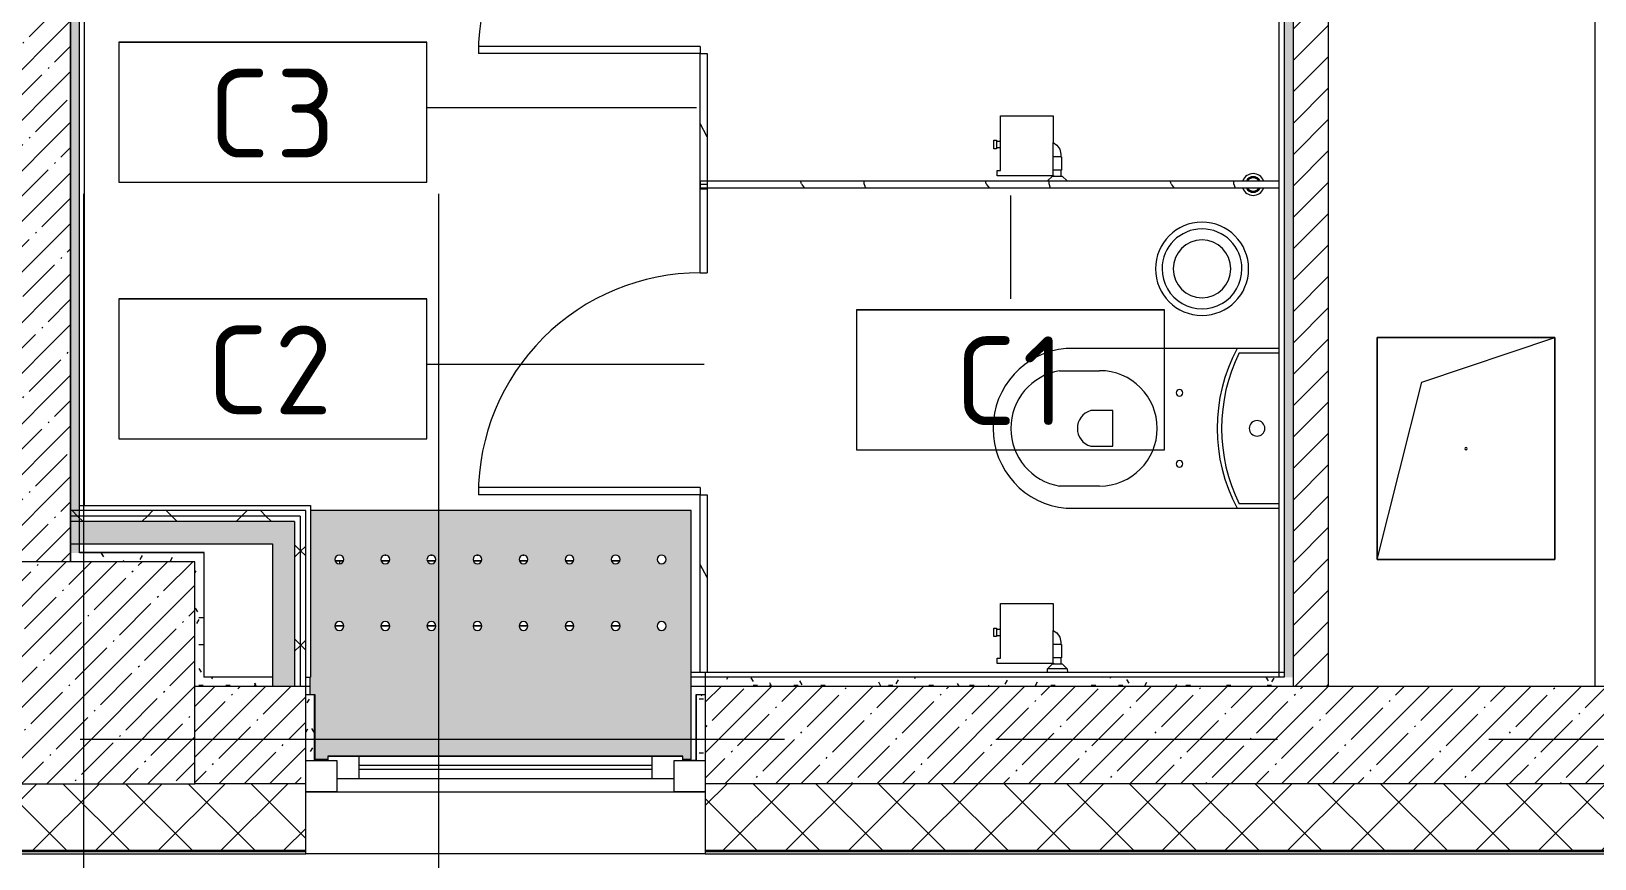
# Model space of a CAD drawing. Header units: millimetres. Extents: x 35840 to 252964, y -8553 to 29000.
# Drawn here: x 65541 to 69065, y -269 to 1595 of the extents above; entities that cross this region are included whole.
import ezdxf

# ---------------------------------------------------------------- set-up
doc = ezdxf.new("R2010")
doc.units = ezdxf.units.MM
doc.linetypes.add('Осевая', pattern=[3175, 635, -476.25, 1587.5, -476.25])
for name, color, linetype, lineweight in [('A-DETL-GENF', 7, 'Continuous', 9), ('A-DOOR', 7, 'Continuous', 9), ('A-GENM', 7, 'Continuous', 9), ('A-GENM-IDEN', 7, 'Continuous', 9), ('A-GLAZ', 7, 'Continuous', 9), ('A-GLAZ-1', 7, 'Continuous', 13), ('A-WALL', 7, 'Continuous', 9), ('I-WALL', 7, 'Continuous', 9), ('P-SANR-FIXT-2', 7, 'Continuous', 13), ('S-COLS', 7, 'Continuous', 9), ('Знаки', 7, 'Continuous', 9), ('Оси', 7, 'Continuous', 9), ('Оси-2', 7, 'Осевая', 9)]:
    doc.layers.add(name, color=color, linetype=linetype, lineweight=lineweight)
for name, color, linetype, lineweight, true_color in [('A-DOOR-1', 7, 'Continuous', 9, 0xc0c0c0), ('A-WALL-1', 9, 'Continuous', 9, 0x808080), ('A-WALL-FNSH-1', 9, 'Continuous', 9, 0x808080), ('M-EQPM-1', 7, 'Continuous', 9, 0xb2b2b2), ('P-SANR-FIXT-1', 9, 'Continuous', 13, 0x808080)]:
    doc.layers.add(name, color=color, linetype=linetype, lineweight=lineweight, true_color=true_color)
doc.styles.add('GOST Common', font='GOST_Common.ttf', dxfattribs={"height": 200})
pattern_1 = [(45, (600, 0), (-57.02463, 57.02463), []), (45, (657.025, 0), (-57.02463, 57.02463), [100.806, -20.161, 3.353, -16.808])]
pattern_2 = [(18.435, (-1240, 66348.71), (832.99954, 416.50086), [158.05, -1159.038]), (49.399, (-1090.06, 66398.69), (2082.486787, 2499.010644), [76.799, -3763.143]), (46.848, (-1040.08, 66040.5), (5830.957739, 6247.5402574), [182.691, -8951.868]), (19.983, (-915.13, 66173.78), (3332.002656, 1249.49393), [97.5, -4777.508]), (0, (-1240, 66207.1), (416.5, 416.5), [83.3, -333.2]), (28.443, (-1156.7, 66207.1), (-5414.4962996, -2915.5071394), [227.365, -11140.87]), (354.289, (-956.78, 66315.39), (-3748.496867, 416.5263), [83.716, -4102.058]), (39.806, (-873.48, 66307.06), (-2082.48651, -1666.01521), [65.059, -3187.91])]
pattern_3 = [(0, (600, 0), (121.92, 30.48), [10.058, -81.382, 10.058, -81.382, -487.68]), (0, (600, 0), (121.92, 30.48), [-182.88, 10.058, -172.822, 10.058, -81.382, -213.36]), (0, (600, 0), (121.92, 30.48), [-457.2, 10.058, -50.902, 10.058, -142.342]), (120, (645.72, 15.24), (-87.356454, 90.345817), [10.058, -81.382, 10.058, -81.382, -487.68]), (120, (645.72, 15.24), (-87.356454, 90.345817), [-182.88, 10.058, -172.822, 10.058, -81.382, -213.36]), (120, (645.72, 15.24), (-87.356454, 90.345817), [-457.2, 10.058, -50.902, 10.058, -142.342]), (240, (660.96, 76.2), (-34.563546, -120.825817), [10.058, -81.382, 10.058, -81.382, -487.68]), (240, (660.96, 76.2), (-34.563546, -120.825817), [-182.88, 10.058, -172.822, 10.058, -81.382, -213.36]), (240, (660.96, 76.2), (-34.563546, -120.825817), [-457.2, 10.058, -50.902, 10.058, -142.342])]
pattern_4 = [(45, (600, 0), (-106.06602, 106.06602), []), (135, (600, 0), (-106.06602, -106.06602), [])]

# ---------------------------------------------------------------- blocks, each defined once
blk = doc.blocks.new('BSC_Колонна _Прямоугольная - 500х500-V10-План расстановки мебели и оборудования 1 этажа в осях 12-23')
at = {"layer": 'S-COLS'}
h = blk.add_hatch(dxfattribs=at)
h.set_pattern_fill('FP_12', color=256, style=0, pattern_type=2)
h.set_pattern_definition([(45, (-65060, -150), (-57.02463, 57.02463), []), (45, (-65002.975, -150), (-57.02463, 57.02463), [100.806, -20.161, 3.353, -16.808])])
h.paths.add_polyline_path([(-250, -250), (250, -250), (250, 250), (-250, 250), (-250, 56.4)])
for p, q in [((250, 250), (-250, 250)), ((-250, 250), (-250, -250)), ((250, -250), (250, 250)), ((-250, -250), (250, -250))]:
    blk.add_line(p, q, dxfattribs=at)
blk = doc.blocks.new('120_Окно_СКБ_1Ст - 120_Окно_СКБ_1Ст 900х2500_h_-V26-План расстановки мебели и оборудования 1 этажа в осях 12-23')
at = {"layer": 'A-GLAZ'}
for p, q in [((450, -57), (-450, -57)), ((-430, -127), (-400, -127)), ((-330, -107), (330, -107)), ((330, -117), (-330, -117)), ((400, -127), (430, -127))]:
    blk.add_line(p, q, dxfattribs=at)
at = {"layer": 'A-GLAZ-1'}
for p, q in [((-450, -127), (-450, -57)), ((-450, -57), (-380, -57)), ((-380, -57), (-380, -127)), ((380, -127), (380, -57)), ((380, -57), (450, -57)), ((450, -57), (450, -127)), ((380, -87), (-380, -87)), ((-380, -87), (-380, -127)), ((-330, -137), (-330, -87)), ((330, -137), (330, -87)), ((380, -127), (380, -87)), ((-380, -127), (-450, -127)), ((-380, -127), (-400, -127)), ((-400, -127), (-400, -137)), ((-400, -137), (400, -137)), ((400, -137), (-400, -137)), ((450, -127), (380, -127)), ((400, -127), (380, -127)), ((400, -137), (400, -127))]:
    blk.add_line(p, q, dxfattribs=at)
blk = doc.blocks.new('131_Сантехническая перегородка_Дверь - СД-1-30819167-План расстановки мебели и оборудования 1 этажа в осях 12-23')
at = {"layer": 'A-DOOR'}
h = blk.add_hatch(dxfattribs=at)
h.set_pattern_fill('FP_68', color=256, style=0, pattern_type=2)
h.set_pattern_definition(pattern_2)
h.paths.add_polyline_path([(805.2, -8), (1110.4, -8), (1110.4, 8), (805.2, 8)])
at = {"layer": 'A-GENM'}
h = blk.add_hatch(dxfattribs=at)
h.set_pattern_fill('FP_68', color=256, style=0, pattern_type=2)
h.set_pattern_definition(pattern_2)
h.paths.add_polyline_path([(0, -8), (305.2, -8), (305.2, 8), (0, 8)])
at = {"layer": 'A-DOOR-1'}
for p, q in [((321.2, 508), (305.2, 508)), ((305.2, 8), (305.2, 508)), ((321.2, 8), (321.2, 508)), ((321.2, 8), (305.2, 8))]:
    blk.add_line(p, q, dxfattribs=at)
blk.add_arc((305.2, 8), 500, 360, 90, dxfattribs=at)
at = {"layer": 'A-GENM'}
for p, q in [((0, 8), (305.2, 8)), ((0, 8), (0, -8)), ((305.2, 8), (305.2, -8)), ((805.2, 8), (1110.4, 8)), ((805.2, 8), (805.2, -8)), ((1110.4, 8), (1110.4, -8)), ((305.2, -8), (0, -8)), ((1110.4, -8), (805.2, -8))]:
    blk.add_line(p, q, dxfattribs=at)
blk = doc.blocks.new('131_Сантехническая перегородка - СП-4-29831414-План расстановки мебели и оборудования 1 этажа в осях 12-23')
at = {"layer": 'A-GENM'}
h = blk.add_hatch(dxfattribs=at)
h.set_pattern_fill('FP_70', color=256, style=0, pattern_type=2)
h.set_pattern_definition([(288.435, (67671.23, 1250), (416.50086, -832.99954), [158.051, -1159.038]), (319.399, (67721.21, 1100.06), (2499.010644, -2082.486787), [76.799, -3763.143]), (316.848, (67363.02, 1050.08), (6247.5402574, -5830.957739), [182.691, -8951.868]), (289.983, (67496.3, 925.13), (1249.49393, -3332.002656), [97.5, -4777.508]), (270, (67529.6, 1250), (416.5, -416.5), [83.3, -333.2]), (298.443, (67529.62, 1166.7), (-2915.5071394, 5414.4962996), [227.365, -11140.87]), (264.289, (67637.91, 966.78), (416.5263, 3748.496867), [83.716, -4102.058]), (309.806, (67629.58, 883.48), (-1666.01521, 2082.48651), [65.059, -3187.91])])
h.paths.add_polyline_path([(1330, 8), (25.5, 8), (25.5, -8), (1330, -8)])
for p, q in [((25.5, 8), (1330, 8)), ((1330, 8), (1330, -8)), ((1330, -8), (25.5, -8))]:
    blk.add_line(p, q, dxfattribs=at)
at = {"layer": 'A-GENM', "flags": 128}
for points in [[(97, 8), (96.7, 8.5), (96.3, 9), (95.9, 9.5), (95.5, 9.9), (95.1, 10.4), (94.7, 10.8), (94.3, 11.2), (93.8, 11.6), (93.3, 12), (92.9, 12.3), (92.4, 12.7), (91.8, 13), (91.3, 13.3), (90.8, 13.6), (90.2, 13.8), (89.7, 14), (89.1, 14.3), (88.5, 14.4), (88, 14.6), (87.4, 14.7), (86.8, 14.9), (86.2, 14.9), (85.6, 15), (85, 15.1), (84.4, 15.1), (83.8, 15.1), (83.2, 15), (82.6, 15), (82, 14.9), (81.4, 14.8), (80.8, 14.7), (80.2, 14.5), (79.6, 14.4), (79.1, 14.2), (78.5, 13.9), (77.9, 13.7), (77.4, 13.4), (76.9, 13.2), (76.4, 12.9), (75.8, 12.5), (75.3, 12.2), (74.9, 11.8), (74.4, 11.4), (74, 11), (73.5, 10.6), (73.1, 10.2), (72.7, 9.7), (72.3, 9.3), (72, 8.8), (71.6, 8.3), (71.4, 8)], [(71.4, -8), (71.8, -8.5), (72.1, -9), (72.5, -9.5), (72.9, -9.9), (73.3, -10.4), (73.7, -10.8), (74.1, -11.2), (74.6, -11.6), (75.1, -12), (75.6, -12.3), (76.1, -12.7), (76.6, -13), (77.1, -13.3), (77.6, -13.6), (78.2, -13.8), (78.7, -14), (79.3, -14.3), (79.9, -14.4), (80.5, -14.6), (81.1, -14.7), (81.6, -14.9), (82.2, -14.9), (82.8, -15), (83.4, -15.1), (84, -15.1), (84.6, -15.1), (85.2, -15), (85.8, -15), (86.4, -14.9), (87, -14.8), (87.6, -14.7), (88.2, -14.5), (88.8, -14.4), (89.4, -14.2), (89.9, -13.9), (90.5, -13.7), (91, -13.4), (91.6, -13.2), (92.1, -12.9), (92.6, -12.5), (93.1, -12.2), (93.6, -11.8), (94, -11.4), (94.5, -11), (94.9, -10.6), (95.3, -10.2), (95.7, -9.7), (96.1, -9.3), (96.5, -8.8), (96.8, -8.3), (97, -8)]]:
    blk.add_lwpolyline(points, dxfattribs=at)
at = {"layer": 'A-GENM'}
for radius, start, end in [(24.6, 19.9113, 160.0887), (17.6, 28.9731, 151.0269), (15.1, 78.8699, 146.2189), (15.1, 33.7811, 53.124), (24.6, 199.9113, 340.0887), (17.6, 208.9731, 331.0269), (15.1, 213.7811, 233.124), (15.1, 258.8699, 326.2189)]:
    blk.add_arc((84.2, 0), radius, start, end, dxfattribs=at)
blk = doc.blocks.new('GM_Отверстие прямоугольное _в плите_ - Отверстие-21609437-План расстановки мебели и оборудования 1 этажа в осях 12-23')
at = {"layer": 'A-GENM'}
for p, q in [((-200, -250), (-200, 250)), ((-200, 250), (200, 250)), ((200, 250), (-200, 250)), ((-200, 250), (-200, -250)), ((-100, 150), (200, 250)), ((200, 250), (200, -250)), ((200, -250), (200, 250)), ((-200, -250), (-100, 150)), ((200, -250), (-200, -250)), ((-200, -250), (200, -250))]:
    blk.add_line(p, q, dxfattribs=at)
for start, end in [(360, 180), (180, 360)]:
    blk.add_arc((0, 0), 2.5, start, end, dxfattribs=at)
blk = doc.blocks.new('radiator_prado_classic_z_tip_30_po exemplyaru - Classic Z Тип 30-500-V202-План расстановки мебели и оборудования 1 этажа в осях 12-23')
at = {"layer": 'M-EQPM-1'}
for p, q in [((122, 223), (119.2, 223)), ((119.2, 223), (122, 223)), ((226.2, 223), (223, 223)), ((223, 223), (226.2, 223)), ((329.9, 223), (326.7, 223)), ((326.7, 223), (329.9, 223)), ((432.5, 223), (430.5, 223)), ((430.5, 223), (432.5, 223)), ((7.7, 210), (26.5, 210)), ((17.5, 210), (7.7, 210)), ((17.5, 210), (17.5, 203.3)), ((17.5, 210), (17.5, 203.3)), ((26.5, 210), (17.5, 210)), ((17.5, 210), (26.5, 210)), ((26.5, 210), (17.5, 210)), ((17.5, 210), (26.5, 210)), ((26.5, 210), (18.5, 210)), ((111.4, 210), (130.2, 210)), ((130.2, 210), (111.4, 210)), ((215.2, 210), (234, 210)), ((234, 210), (215.2, 210)), ((318.9, 210), (337.7, 210)), ((337.7, 210), (318.9, 210)), ((422.7, 210), (441.5, 210)), ((441.5, 210), (422.7, 210)), ((526.4, 210), (545.2, 210)), ((545.2, 210), (526.4, 210)), ((630.2, 210), (649, 210)), ((649, 210), (630.2, 210)), ((27, 64), (7.2, 64)), ((7.2, 64), (27, 64)), ((130.7, 64), (110.9, 64)), ((110.9, 64), (130.7, 64)), ((234.5, 64), (214.7, 64)), ((214.7, 64), (234.5, 64)), ((338.2, 64), (318.4, 64)), ((318.4, 64), (338.2, 64)), ((442, 64), (422.2, 64)), ((422.2, 64), (442, 64)), ((545.7, 64), (525.9, 64)), ((525.9, 64), (545.7, 64)), ((649.5, 64), (629.7, 64)), ((629.7, 64), (649.5, 64))]:
    blk.add_line(p, q, dxfattribs=at)
blk = doc.blocks.new('WC Seat_2 with Cistern-Wall Based - 640 x 360mm-30580118-План расстановки мебели и оборудования 1 этажа в осях 12-23')
at = {"layer": 'P-SANR-FIXT-1'}
for p, q in [((-5, 410.5), (-5, 500.5)), ((255, 500.5), (255, 410.5)), ((-55, 485.5), (-55, 100.5)), ((305, 100.5), (305, 485.5)), ((85, 430.5), (85, 380.5)), ((165, 380.5), (165, 430.5)), ((85, 380.5), (165, 380.5)), ((-55, 100.5), (-55, 5.5)), ((-45, 5.5), (-45, 95.6)), ((295, 95.6), (295, 5.5)), ((305, 5.5), (305, 100.5))]:
    blk.add_line(p, q, dxfattribs=at)
for centre, radius, start, end in [((125, 469.8), 180.7, 4.9791, 175.0209), ((125, 478.7), 131.8, 9.5273, 170.4727), ((125, 418.8), 41.7, 16.2602, 163.7398), ((125, 410.5), 130, 180, 360), ((45, 230.5), 7.5, 0, 180), ((45, 230.5), 7.5, 180, 360), ((205, 230.5), 7.5, 0, 180), ((205, 230.5), 7.5, 180, 360), ((125, -237), 382.5, 61.9275, 118.0725), ((125, -247), 382.5, 63.6122, 116.3878), ((125, 55.5), 17.5, 0, 180), ((125, 55.5), 17.5, 180, 360)]:
    blk.add_arc(centre, radius, start, end, dxfattribs=at)
blk = doc.blocks.new('мусорная корзина - Round_ Metal-V213-План расстановки мебели и оборудования 1 этажа в осях 12-23')
at = {"layer": 'P-SANR-FIXT-1'}
for radius, start, end in [(105, 0, 180), (90, 360, 180), (65, 0, 180), (105, 180, 360), (90, 180, 240), (65, 180, 360), (90, 300, 360), (90, 240.0575, 299.9425)]:
    blk.add_arc((0, 0), radius, start, end, dxfattribs=at)
blk = doc.blocks.new('131_Сантехническая перегородка_Дверь_сдвиг_ - СД-1-30823593-План расстановки мебели и оборудования 1 этажа в осях 12-23')
at = {"layer": 'A-GENM'}
h = blk.add_hatch(dxfattribs=at)
h.set_pattern_fill('FP_89', color=256, style=0, pattern_type=2)
h.set_pattern_definition([(18.435, (-151, 66348.71), (832.99954, 416.50086), [158.05, -1159.038]), (49.399, (-1.06, 66398.69), (2082.486787, 2499.010644), [76.799, -3763.143]), (46.848, (48.92, 66040.5), (5830.957739, 6247.5402574), [182.691, -8951.868]), (19.983, (173.87, 66173.78), (3332.002656, 1249.49393), [97.5, -4777.508]), (0, (-151, 66207.1), (416.5, 416.5), [83.3, -333.2]), (28.443, (-67.7, 66207.1), (-5414.4962996, -2915.5071394), [227.365, -11140.87]), (354.289, (132.22, 66315.39), (-3748.496867, 416.5263), [83.716, -4102.058]), (39.806, (215.52, 66307.06), (-2082.48651, -1666.01521), [65.059, -3187.91])])
h.paths.add_polyline_path([(0, -3), (0, -8), (400, -8), (400, 8), (0, 8)])
at = {"layer": 'A-DOOR-1'}
for p, q in [((416, 508), (400, 508)), ((400, 8), (400, 508)), ((416, 8), (416, 508)), ((416, 8), (400, 8))]:
    blk.add_line(p, q, dxfattribs=at)
blk.add_arc((400, 8), 500, 360, 90, dxfattribs=at)
at = {"layer": 'A-GENM'}
for p, q in [((0, 8), (400, 8)), ((0, 8), (0, -3)), ((400, 8), (400, -8)), ((900, 8), (1100, 8)), ((900, 8), (900, -8)), ((1100, 8), (1100, -8)), ((400, -8), (0, -8)), ((1100, -8), (900, -8))]:
    blk.add_line(p, q, dxfattribs=at)
blk = doc.blocks.new('Sanitary_Toilet-Accessories_Gessi_Wall-mounted-paper-roll-holder-65449 - Chrome-30913797-План расстановки мебели и оборудования 1 этажа в осях 12-23')
at = {"layer": 'A-DETL-GENF'}
for p, q in [((67725.5, 1347.5), (67725.5, 1404.7)), ((67725.5, 1404.7), (67844.5, 1404.7)), ((67844.5, 1404.7), (67844.5, 1344.4)), ((67710.5, 1330.5), (67710.5, 1349.5)), ((67710.5, 1349.5), (67716.5, 1349.5)), ((67716.5, 1349.5), (67716.5, 1347.5)), ((67716.5, 1347.5), (67716.5, 1332.5)), ((67716.5, 1347.5), (67725.5, 1347.5)), ((67725.5, 1332.5), (67725.5, 1347.5)), ((67844.5, 1269), (67844.5, 1344.4)), ((67844.5, 1344.4), (67852.9, 1338.9)), ((67716.5, 1330.5), (67710.5, 1330.5)), ((67725.5, 1332.5), (67716.5, 1332.5)), ((67716.5, 1332.5), (67716.5, 1330.5)), ((67725.5, 1281.7), (67725.5, 1332.5)), ((67861.5, 1312.5), (67844.5, 1312.5)), ((67852.9, 1338.9), (67859.3, 1329.3)), ((67859.3, 1329.3), (67861.5, 1318)), ((67861.5, 1318), (67861.5, 1312.5)), ((67861.5, 1312.5), (67863, 1312.5)), ((67863, 1312.5), (67863, 1282.5)), ((67718, 1269.7), (67718, 1281.7)), ((67718, 1281.7), (67725.5, 1281.7)), ((67844.5, 1269.7), (67718, 1269.7)), ((67831.6, 1258), (67843, 1269)), ((67843, 1269), (67846.5, 1269)), ((67861.5, 1282.5), (67844.5, 1282.5)), ((67846.5, 1269), (67844.5, 1269.7)), ((67844.5, 1269), (67863, 1269)), ((67863, 1282.5), (67861.5, 1282.5)), ((67861.5, 1282.5), (67861.5, 1269)), ((67861.5, 1269), (67865, 1269)), ((67865, 1269), (67876.4, 1258))]:
    blk.add_line(p, q, dxfattribs=at)
blk = doc.blocks.new('Sanitary_Toilet-Accessories_Gessi_Wall-mounted-paper-roll-holder-65449 - Chrome-V255-План расстановки мебели и оборудования 1 этажа в осях 12-23')
at = {"layer": 'A-DETL-GENF'}
for p, q in [((67725.5, 248.5), (67725.5, 305.7)), ((67725.5, 305.7), (67844.5, 305.7)), ((67844.5, 305.7), (67844.5, 245.4)), ((67710.5, 231.5), (67710.5, 250.5)), ((67710.5, 250.5), (67716.5, 250.5)), ((67716.5, 250.5), (67716.5, 248.5)), ((67716.5, 248.5), (67716.5, 233.5)), ((67716.5, 248.5), (67725.5, 248.5)), ((67725.5, 233.5), (67725.5, 248.5)), ((67716.5, 231.5), (67710.5, 231.5)), ((67725.5, 233.5), (67716.5, 233.5)), ((67716.5, 233.5), (67716.5, 231.5)), ((67725.5, 182.7), (67725.5, 233.5)), ((67844.5, 170), (67844.5, 245.4)), ((67844.5, 245.4), (67852.9, 239.9)), ((67861.5, 213.5), (67844.5, 213.5)), ((67852.9, 239.9), (67859.3, 230.3)), ((67859.3, 230.3), (67861.5, 219)), ((67861.5, 219), (67861.5, 213.5)), ((67861.5, 213.5), (67863, 213.5)), ((67863, 213.5), (67863, 183.5)), ((67718, 170.7), (67718, 182.7)), ((67718, 182.7), (67725.5, 182.7)), ((67861.5, 183.5), (67844.5, 183.5)), ((67863, 183.5), (67861.5, 183.5)), ((67861.5, 183.5), (67861.5, 170)), ((67844.5, 170.7), (67718, 170.7)), ((67831.5, 151), (67831.6, 159)), ((67831.6, 159), (67843, 170)), ((67876.4, 159), (67831.6, 159)), ((67843, 170), (67846.5, 170)), ((67846.5, 170), (67844.5, 170.7)), ((67844.5, 170), (67863, 170)), ((67861.5, 170), (67865, 170)), ((67865, 170), (67876.4, 159)), ((67876.4, 159), (67876.5, 151))]:
    blk.add_line(p, q, dxfattribs=at)
blk = doc.blocks.new('Зашивка радиатора_ СУ - Зашивка радиатора  М15-33170478-План расстановки мебели и оборудования 1 этажа в осях 12-23')
at = {"layer": 'Знаки'}
h = blk.add_hatch(color=256, dxfattribs=at)
h.paths.add_polyline_path([(449, 380.1), (449, 373.6), (-351, 373.6), (-351, 380.1), (-370, 380.1), (-370, -179.9), (488, -178.8), (488, 195.6), (490, 195.6), (490, 235.6), (479, 235.6), (479, 380.1)])
h.paths.add_polyline_path([(-95.5, 90.4), (-90.5, 89), (-86.8, 85.4), (-85.5, 80.4), (-86.8, 75.4), (-90.5, 71.7), (-95.5, 70.4), (-100.5, 71.7), (-104.2, 75.4), (-105.5, 80.4), (-104.2, 85.4), (-100.5, 89), (-98.1, 90)])
h.paths.add_polyline_path([(-199.3, 90.4), (-194.3, 89), (-190.6, 85.4), (-189.3, 80.4), (-190.6, 75.4), (-194.3, 71.7), (-199.3, 70.4), (-204.3, 71.7), (-207.9, 75.4), (-209.3, 80.4), (-207.9, 85.4), (-204.3, 89), (-201.8, 90)])
h.paths.add_polyline_path([(112, 90.4), (117, 89), (120.7, 85.4), (122, 80.4), (120.7, 75.4), (117, 71.7), (112, 70.4), (107, 71.7), (103.3, 75.4), (102, 80.4), (103.3, 85.4), (107, 89), (109.4, 90)])
h.paths.add_polyline_path([(423.2, 90.4), (428.2, 89), (431.9, 85.4), (433.2, 80.4), (431.9, 75.4), (428.2, 71.7), (423.2, 70.4), (418.2, 71.7), (414.6, 75.4), (413.2, 80.4), (414.6, 85.4), (418.2, 89), (420.7, 90)])
h.paths.add_polyline_path([(215.7, 90.4), (220.7, 89), (224.4, 85.4), (225.7, 80.4), (224.4, 75.4), (220.7, 71.7), (215.7, 70.4), (210.7, 71.7), (207.1, 75.4), (205.7, 80.4), (207.1, 85.4), (210.7, 89), (213.2, 90)])
h.paths.add_polyline_path([(8.2, 90.4), (13.2, 89), (16.9, 85.4), (18.2, 80.4), (16.9, 75.4), (13.2, 71.7), (8.2, 70.4), (3.2, 71.7), (-0.4, 75.4), (-1.8, 80.4), (-0.4, 85.4), (3.2, 89), (5.7, 90)])
h.paths.add_polyline_path([(319.5, 90.4), (324.5, 89), (328.2, 85.4), (329.5, 80.4), (328.2, 75.4), (324.5, 71.7), (319.5, 70.4), (314.5, 71.7), (310.8, 75.4), (309.5, 80.4), (310.8, 85.4), (314.5, 89), (318.4, 90.2)])
h.paths.add_polyline_path([(-303, 90.4), (-298, 89), (-294.3, 85.4), (-293, 80.4), (-294.3, 75.4), (-298, 71.7), (-303, 70.4), (-308, 71.7), (-311.7, 75.4), (-313, 80.4), (-311.7, 85.4), (-308, 89), (-305.6, 90)])
h.paths.add_polyline_path([(215.7, -59.6), (220.7, -61), (224.4, -64.6), (225.7, -69.6), (224.4, -74.6), (220.7, -78.3), (215.7, -79.6), (210.7, -78.3), (207.1, -74.6), (205.7, -69.6), (207.1, -64.6), (210.7, -61), (213.2, -60)])
h.paths.add_polyline_path([(-199.3, -59.6), (-194.3, -61), (-190.6, -64.6), (-189.3, -69.6), (-190.6, -74.6), (-194.3, -78.3), (-199.3, -79.6), (-204.3, -78.3), (-207.9, -74.6), (-209.3, -69.6), (-207.9, -64.6), (-204.3, -61), (-201.8, -60)])
h.paths.add_polyline_path([(-303, -59.6), (-298, -61), (-294.3, -64.6), (-293, -69.6), (-294.3, -74.6), (-298, -78.3), (-303, -79.6), (-308, -78.3), (-311.7, -74.6), (-313, -69.6), (-311.7, -64.6), (-308, -61), (-305.6, -60)])
h.paths.add_polyline_path([(112, -59.6), (117, -61), (120.7, -64.6), (122, -69.6), (120.7, -74.6), (117, -78.3), (112, -79.6), (107, -78.3), (103.3, -74.6), (102, -69.6), (103.3, -64.6), (107, -61), (109.4, -60)])
h.paths.add_polyline_path([(423.2, -59.6), (428.2, -61), (431.9, -64.6), (433.2, -69.6), (431.9, -74.6), (428.2, -78.3), (423.2, -79.6), (418.2, -78.3), (414.6, -74.6), (413.2, -69.6), (414.6, -64.6), (418.2, -61), (420.7, -60)])
h.paths.add_polyline_path([(319.5, -59.6), (324.5, -61), (328.2, -64.6), (329.5, -69.6), (328.2, -74.6), (324.5, -78.3), (319.5, -79.6), (314.5, -78.3), (310.8, -74.6), (309.5, -69.6), (310.8, -64.6), (314.5, -61), (318.4, -59.8)])
h.paths.add_polyline_path([(-95.5, -59.6), (-90.5, -61), (-86.8, -64.6), (-85.5, -69.6), (-86.8, -74.6), (-90.5, -78.3), (-95.5, -79.6), (-100.5, -78.3), (-104.2, -74.6), (-105.5, -69.6), (-104.2, -64.6), (-100.5, -61), (-98.1, -60)])
h.paths.add_polyline_path([(8.2, -59.6), (13.2, -61), (16.9, -64.6), (18.2, -69.6), (16.9, -74.6), (13.2, -78.3), (8.2, -79.6), (3.2, -78.3), (-0.4, -74.6), (-1.8, -69.6), (-0.4, -64.6), (3.2, -61), (5.7, -60)])
for p, q in [((-351, 380.1), (-370, 380.1)), ((-370, 380.1), (-370, -179.9)), ((479, 380.1), (449, 380.1)), ((490, 195.6), (490, 235.6)), ((-370, -179.9), (488, -179.9))]:
    blk.add_line(p, q, dxfattribs=at)
for centre, start, end in [((-303, 80.4), 0, 180), ((-303, 80.4), 180, 0), ((-199.3, 80.4), 0, 180), ((-199.3, 80.4), 180, 0), ((-95.5, 80.4), 0, 180), ((-95.5, 80.4), 180, 360), ((8.2, 80.4), 0, 180), ((8.2, 80.4), 180, 0), ((112, 80.4), 0, 180), ((112, 80.4), 180, 0), ((215.7, 80.4), 0, 180), ((215.7, 80.4), 180, 0), ((319.5, 80.4), 0, 180), ((319.5, 80.4), 180, 0), ((423.2, 80.4), 0, 180), ((423.2, 80.4), 180, 0), ((-303, -69.6), 0, 180), ((-303, -69.6), 180, 0), ((-199.3, -69.6), 0, 180), ((-199.3, -69.6), 180, 0), ((-95.5, -69.6), 0, 180), ((-95.5, -69.6), 180, 0), ((8.2, -69.6), 0, 180), ((8.2, -69.6), 180, 0), ((112, -69.6), 0, 180), ((112, -69.6), 180, 0), ((215.7, -69.6), 0, 180), ((215.7, -69.6), 180, 0), ((319.5, -69.6), 0, 180), ((319.5, -69.6), 180, 0), ((423.2, -69.6), 0, 180), ((423.2, -69.6), 180, 0)]:
    blk.add_arc(centre, 10, start, end, dxfattribs=at)
blk = doc.blocks.new('Mark Reiling - Mark Reiling-26174330-План расстановки мебели и оборудования 1 этажа в осях 12-23')
at = {"layer": 'A-GENM-IDEN'}
for p, q in [((-3.47, 1.49), (-3.47, -1.663)), ((-3.47, 1.49), (3.47, 1.49)), ((3.47, 1.49), (-3.47, 1.49)), ((-3.47, 1.49), (-3.47, -1.663)), ((3.47, -1.663), (3.47, 1.49)), ((3.47, -1.663), (3.47, 1.49)), ((-3.47, -1.663), (3.47, -1.663)), ((-3.47, -1.663), (3.47, -1.663))]:
    blk.add_line(p, q, dxfattribs=at)

msp = doc.modelspace()

# ---------------------------------------------------------------- hatches: boundary and pattern name
at = {"layer": 'A-WALL'}
h = msp.add_hatch(dxfattribs=at)
h.set_pattern_fill('FP_17', color=256, style=0, pattern_type=2)
h.set_pattern_definition([(45, (600, 0), (-70.71068, 70.71068), []), (135, (600, 0), (-70.71068, -70.71068), [])])
h.paths.add_polyline_path([(75399, -250), (75700, -250), (75700, -100), (73980, -100), (73980, -250), (74674.4, -250)])
h.paths.add_polyline_path([(71560, -250), (72280, -250), (72280, -100), (71560, -100)])
h.paths.add_polyline_path([(68877, -250), (70660, -250), (70660, -100), (67060, -100), (67060, -250), (68152.3, -250)])
h.paths.add_polyline_path([(65160, -250), (66160, -250), (66160, -100), (65160, -100)])
h.paths.add_polyline_path([(63710, -250), (64260, -250), (64260, -100), (63710, -100)])
h.paths.add_polyline_path([(61610, -250), (61610, -100), (60910, -100), (60910, -250), (61267.9, -250)])
h.paths.add_polyline_path([(60010, -250), (60010, -100), (59260, -100), (59260, -250), (59456.3, -250)])
h.paths.add_polyline_path([(56557.6, -250), (57160, -250), (57160, -100), (56410, -100), (56410, -250)])
h.paths.add_polyline_path([(53310, -250), (53310, -100), (51871.5, -100), (51871.5, -250), (53296.5, -250)])
h.paths.add_polyline_path([(49310.8, -250), (49771.5, -250), (49771.5, -100), (49060, -100), (49060, -250)])
h.paths.add_polyline_path([(48160, -250), (48160, -100), (47410, -100), (47410, -250), (47910, -250)])
h.paths.add_polyline_path([(44238.1, -250), (44310, -250), (44310, -100), (42737.5, -100), (42737.5, -250), (43513.5, -250)])
h.paths.add_polyline_path([(40614.8, -250), (40637.5, -250), (40637.5, -100), (39940, -100), (39940, -250)])
h.paths.add_polyline_path([(39040, -250), (39040, -100), (38742.7, -100), (38742.7, -250), (38803.1, -250)])
at = {"layer": 'I-WALL'}
h = msp.add_hatch(dxfattribs=at)
h.set_pattern_fill('FP_1', color=256, style=0, pattern_type=2)
h.set_pattern_definition(pattern_1)
h.paths.add_polyline_path([(65410, 400), (65630, 400), (65630, 7400), (65410, 7400), (65410, 723.5)])
h = msp.add_hatch(dxfattribs=at)
h.set_pattern_fill('FP_85', color=256, style=0, pattern_type=2)
h.set_pattern_definition(pattern_3)
h.paths.add_polyline_path([(65650, 420), (65650, 7380), (65630, 7380), (65630, 420)])
h = msp.add_hatch(dxfattribs=at)
h.set_pattern_fill('FP_85', color=256, style=0, pattern_type=2)
h.set_pattern_definition(pattern_3)
h.paths.add_polyline_path([(68365, 140), (68385, 140), (68385, 3760), (68365, 3760), (68365, 723.5)])
h = msp.add_hatch(dxfattribs=at)
h.set_pattern_fill('FP_49', color=256, style=0, pattern_type=2)
h.set_pattern_definition([(45, (600, 0), (-35.35534, 35.35534), [])])
h.paths.add_polyline_path([(68465, 120), (68465, 3760), (68385, 3760), (68385, 120)])
h = msp.add_hatch(dxfattribs=at)
h.set_pattern_fill('FP_87', color=256, style=0, pattern_type=2)
h.set_pattern_definition(pattern_4)
h.paths.add_polyline_path([(66147.5, 503), (66160, 503), (66160, 515.5), (65630, 515.5), (65630, 503), (65978.3, 503)])
h = msp.add_hatch(dxfattribs=at)
h.set_pattern_fill('FP_87', color=256, style=0, pattern_type=2)
h.set_pattern_definition(pattern_4)
h.paths.add_polyline_path([(66135, 490.5), (66147.5, 490.5), (66147.5, 503), (65630, 503), (65630, 490.5), (65978.3, 490.5)])
h = msp.add_hatch(dxfattribs=at)
h.set_pattern_fill('FP_87', color=256, style=0, pattern_type=2)
h.set_pattern_definition(pattern_4)
h.paths.add_polyline_path([(66160, 120), (66160, 503), (66147.5, 503), (66147.5, 120)])
for points in [[(65630, 440.5), (66135, 440.5), (66135, 490.5), (65630, 490.5)], [(66135, 120), (66135, 440.5), (66085, 440.5), (66085, 120)]]:
    msp.add_hatch(color=256, dxfattribs=at).paths.add_polyline_path(points)
h = msp.add_hatch(dxfattribs=at)
h.set_pattern_fill('FP_87', color=256, style=0, pattern_type=2)
h.set_pattern_definition(pattern_4)
h.paths.add_polyline_path([(66147.5, 120), (66147.5, 490.5), (66135, 490.5), (66135, 120)])
h = msp.add_hatch(dxfattribs=at)
h.set_pattern_fill('FP_85', color=256, style=0, pattern_type=2)
h.set_pattern_definition(pattern_3)
h.paths.add_polyline_path([(65910, 400), (65930, 400), (65930, 420), (65630, 420), (65630, 400)])
h = msp.add_hatch(dxfattribs=at)
h.set_pattern_fill('FP_85', color=256, style=0, pattern_type=2)
h.set_pattern_definition(pattern_3)
h.paths.add_polyline_path([(65910, 120), (65930, 120), (65930, 400), (65910, 400), (65910, 206.4)])
h = msp.add_hatch(dxfattribs=at)
h.set_pattern_fill('FP_1', color=256, style=0, pattern_type=2)
h.set_pattern_definition(pattern_1)
h.paths.add_polyline_path([(71775.7, -100), (71860, -100), (71860, 120), (71560, 120), (71560, -100)])
h.paths.add_polyline_path([(70326.3, -100), (70660, -100), (70660, 120), (67060, 120), (67060, -100), (68877, -100)])
h.paths.add_polyline_path([(65910, -100), (66160, -100), (66160, 120), (65910, 120)])
h = msp.add_hatch(dxfattribs=at)
h.set_pattern_fill('FP_85', color=256, style=0, pattern_type=2)
h.set_pattern_definition(pattern_3)
h.paths.add_polyline_path([(68385, 120), (68385, 140), (67060, 140), (67060, 120), (68152.3, 120)])
h.paths.add_polyline_path([(65978.3, 120), (66085, 120), (66085, 140), (65930, 140), (65930, 120)])
h = msp.add_hatch(dxfattribs=at)
h.set_pattern_fill('FP_85', color=256, style=0, pattern_type=2)
h.set_pattern_definition(pattern_3)
h.paths.add_polyline_path([(66180, -48), (66180, 100), (66160, 100), (66160, -48)])
h = msp.add_hatch(dxfattribs=at)
h.set_pattern_fill('FP_85', color=256, style=0, pattern_type=2)
h.set_pattern_definition(pattern_3)
h.paths.add_polyline_path([(67060, -48), (67060, 100), (67040, 100), (67040, -48)])

# ---------------------------------------------------------------- linework, layer by layer
at = {"layer": 'A-GENM-IDEN'}
for p, q in [((67040.5, 1422.8), (66432.9, 1422.8)), ((67748.3, 1224.9), (67748.3, 992.2)), ((67057.8, 844.5), (66432.9, 844.5))]:
    msp.add_line(p, q, dxfattribs=at)
at = {"layer": 'A-WALL'}
for p, q in [((66147.5, 503), (65630, 503)), ((66147.5, 503), (66147.5, 120)), ((66135, 490.5), (65630, 490.5)), ((66135, 490.5), (66135, 120)), ((65930, 400), (65930, 140)), ((66160, -100), (65910, -100)), ((70660, -100), (67060, -100)), ((65160, -250), (66160, -250)), ((65160, -253), (66160, -253)), ((67060, -258), (66160, -258)), ((67060, -250), (70660, -250)), ((67060, -253), (70660, -253))]:
    msp.add_line(p, q, dxfattribs=at)
at = {"layer": 'A-WALL-1'}
for p, q in [((65630, 400), (65630, 7400)), ((65630, 7400), (65630, 400)), ((68385, 3760), (68385, 120)), ((68465, 120), (68465, 3760)), ((69065, 3760), (69065, 120)), ((68365, 3729), (68365, 151)), ((66160, 515.5), (65630, 515.5)), ((65650, 420), (65650, 515.5)), ((66160, -250), (66160, 515.5)), ((65630, 440.5), (66085, 440.5)), ((66085, 440.5), (66085, 120)), ((65930, 420), (65650, 420)), ((65910, 120), (66160, 120)), ((66085, 140), (65930, 140)), ((67060, 140), (67060, -250)), ((67060, 120), (68385, 120)), ((68385, 120), (70697.5, 120)), ((66180, 100), (66160, 100)), ((66180, -48), (66180, 100)), ((67040, 100), (67040, -48)), ((67060, 100), (67040, 100)), ((66160, -48), (66180, -48)), ((67040, -48), (67060, -48))]:
    msp.add_line(p, q, dxfattribs=at)
at = {"layer": 'A-WALL-FNSH-1'}
for p, q in [((65931, 421), (65650, 421)), ((65930, 420), (65930, 400)), ((65931, 141), (65931, 421)), ((65930, 141), (65931, 141)), ((66181, 100), (66180, 100)), ((66181, -48), (66181, 100)), ((67039, 100), (67039, -48)), ((67040, 100), (67039, 100)), ((66180, -48), (66181, -48)), ((67039, -48), (67040, -48)), ((65160, -258), (66160, -258)), ((66160, -258), (66160, -250)), ((67060, -250), (67060, -258)), ((67060, -258), (70660, -258))]:
    msp.add_line(p, q, dxfattribs=at)
at = {"layer": 'I-WALL'}
for p, q in [((65650, 515.5), (65650, 7380)), ((65661, 7380), (65661, 526.5)), ((68354, 140), (68354, 3740)), ((65650, 526.5), (66171, 526.5)), ((66171, 526.5), (66171, 140)), ((67029, 151), (67049, 151)), ((67060, 151), (68365, 151)), ((67060, 151), (67060, 140)), ((68365, 151), (68365, 140)), ((66160, 140), (66171, 140)), ((66160, 120), (66169, 120)), ((68365, 140), (67029, 140)), ((67029, 120), (67060, 120))]:
    msp.add_line(p, q, dxfattribs=at)
at = {"layer": 'Оси'}
for p, q in [((65660, -1906.3), (65660, 593.7)), ((66460, -1906.3), (66460, 593.7))]:
    msp.add_line(p, q, dxfattribs=at)
at = {"layer": 'Оси-2'}
for p, q in [((65660, 593.7), (65660, 24898.1)), ((66460, 593.7), (66460, 24898.1)), ((39140.1, 0), (82060, 0))]:
    msp.add_line(p, q, dxfattribs=at)

# ---------------------------------------------------------------- block references
at = {"layer": 'A-GENM'}
for name, p, rotation in [('131_Сантехническая перегородка_Дверь - СД-1-30819167-План расстановки мебели и оборудования 1 этажа в осях 12-23', (67057, 1240), 89.99999999997657), ('131_Сантехническая перегородка - СП-4-29831414-План расстановки мебели и оборудования 1 этажа в осях 12-23', (68379.5, 1250), 180), ('131_Сантехническая перегородка_Дверь_сдвиг_ - СД-1-30823593-План расстановки мебели и оборудования 1 этажа в осях 12-23', (67057, 151), 89.99999999997657)]:
    msp.add_blockref(name, p, dxfattribs=dict(at, rotation=rotation))
msp.add_blockref('GM_Отверстие прямоугольное _в плите_ - Отверстие-21609437-План расстановки мебели и оборудования 1 этажа в осях 12-23', (68775, 655), dxfattribs=at)
at = {"layer": 'A-GENM-IDEN', "xscale": 99.99999999999993, "yscale": 99.99999999999993, "zscale": 99.99999999999993}
for p in [(66085.9, 1421.3), (66085.9, 843), (67748.3, 818.7)]:
    msp.add_blockref('Mark Reiling - Mark Reiling-26174330-План расстановки мебели и оборудования 1 этажа в осях 12-23', p, dxfattribs=at)
at = {"layer": 'A-GLAZ', "rotation": 180}
msp.add_blockref('120_Окно_СКБ_1Ст - 120_Окно_СКБ_1Ст 900х2500_h_-V26-План расстановки мебели и оборудования 1 этажа в осях 12-23', (66610, -175), dxfattribs=at)
at = {"layer": 'M-EQPM-1'}
msp.add_blockref('radiator_prado_classic_z_tip_30_po exemplyaru - Classic Z Тип 30-500-V202-План расстановки мебели и оборудования 1 этажа в осях 12-23', (66218.7, 192), dxfattribs=at)
at = {"layer": 'P-SANR-FIXT-1'}
msp.add_blockref('мусорная корзина - Round_ Metal-V213-План расстановки мебели и оборудования 1 этажа в осях 12-23', (68180, 1060), dxfattribs=at)
at = {"layer": 'P-SANR-FIXT-1', "rotation": 89.99999999999986}
msp.add_blockref('WC Seat_2 with Cistern-Wall Based - 640 x 360mm-30580118-План расстановки мебели и оборудования 1 этажа в осях 12-23', (68359.5, 575.5), dxfattribs=at)
at = {"layer": 'P-SANR-FIXT-2'}
for name in ['Sanitary_Toilet-Accessories_Gessi_Wall-mounted-paper-roll-holder-65449 - Chrome-30913797-План расстановки мебели и оборудования 1 этажа в осях 12-23', 'Sanitary_Toilet-Accessories_Gessi_Wall-mounted-paper-roll-holder-65449 - Chrome-V255-План расстановки мебели и оборудования 1 этажа в осях 12-23']:
    msp.add_blockref(name, (0, 0), dxfattribs=at)
at = {"layer": 'S-COLS'}
msp.add_blockref('BSC_Колонна _Прямоугольная - 500х500-V10-План расстановки мебели и оборудования 1 этажа в осях 12-23', (65660, 150), dxfattribs=at)
at = {"layer": 'Знаки', "rotation": 180}
msp.add_blockref('Зашивка радиатора_ СУ - Зашивка радиатора  М15-33170478-План расстановки мебели и оборудования 1 этажа в осях 12-23', (66659, 335.6), dxfattribs=at)

# ---------------------------------------------------------------- texts
at = {"layer": 'A-GENM-IDEN', "char_height": 200, "attachment_point": 1, "style": 'GOST Common'}
for s, insert, width in [('\\fGOST Common|b0|i0|c204|p34|;С', (65947.3, 1510.4), 176.371), ('\\fGOST Common|b0|i0|c204|p34|;3', (66092.8, 1510.4), 168.354), ('\\fGOST Common|b0|i0|c204|p34|;С', (65943.8, 932.1), 176.371), ('\\fGOST Common|b0|i0|c204|p34|;2', (66089.3, 932.1), 176.371), ('\\fGOST Common|b0|i0|c204|p34|;С', (67629.7, 907.7), 176.371), ('\\fGOST Common|b0|i0|c204|p34|;1', (67775.2, 907.7), 120.253)]:
    msp.add_mtext(s, dxfattribs=dict(at, insert=insert, width=width))

doc.saveas('drawing.dxf')
